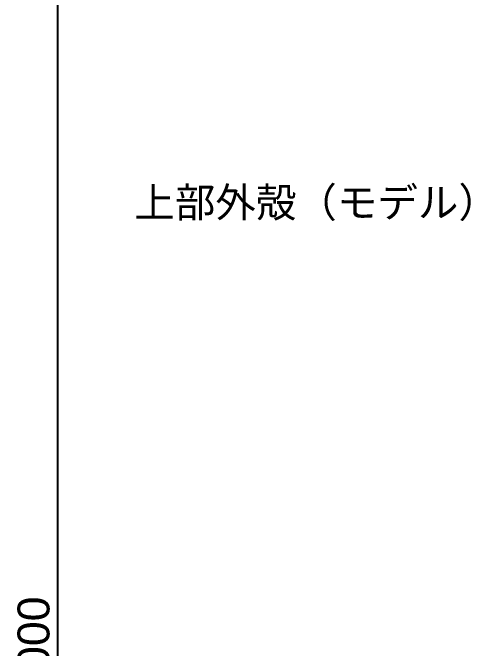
# Model space of a CAD drawing. Header units: millimetres. Extents: x -84906 to 117550, y -3000 to 338000.
# Drawn here: x -84906 to -23770, y 169478 to 252970 of the extents above; entities that cross this region are included whole.
import ezdxf
from ezdxf.enums import TextEntityAlignment as Align

# ---------------------------------------------------------------- set-up
doc = ezdxf.new("R2010")
doc.units = ezdxf.units.MM
doc.layers.add('D-STR-DIM', color=7, linetype='Continuous', lineweight=13)
doc.layers.add('D-STR-TXT', color=7, linetype='Continuous', lineweight=13)
doc.styles.add('OpenSansCondensed-Light', font='OpenSansCondensed-Light.ttf')
doc.styles.add('TOWER_UNICODE', font='Arial Unicode.ttf')
doc.dimstyles.new('EZDXF', dxfattribs={"dimtxt": 0.25, "dimasz": 0.175, "dimexe": 0.375, "dimexo": 0.125, "dimgap": 0.1, "dimtad": 1, "dimlfac": 100, "dimzin": 12, "dimdsep": 46, "dimtxsty": 'OpenSansCondensed-Light', "dimblk": 'ARCHTICK', "dimcen": 2.5, "dimazin": 3, "dimtfac": 0.5, "dimtmove": 2, "dimatfit": 3})

# ---------------------------------------------------------------- blocks, each defined once
blk = doc.blocks.new('_ARCHTICK')
at = {"color": 0, "linetype": 'BYBLOCK', "const_width": 0.15}
blk.add_lwpolyline([(-0.5, -0.5), (0.5, 0.5)], dxfattribs=at)

msp = doc.modelspace()

# ---------------------------------------------------------------- texts
at = {"layer": 'D-STR-TXT', "style": 'TOWER_UNICODE'}
msp.add_text('上部外殻（モデル）', height=3900, dxfattribs=at).set_placement((-45000, 228050), align=Align.MIDDLE_CENTER)

# ---------------------------------------------------------------- dimensions: what is measured, and where the dimension line sits
at = {"layer": 'D-STR-DIM'}
msp.add_linear_dim(base=(-79000, 0), p1=(0, 0), p2=(0, 333000), angle=90, dimstyle='EZDXF', override={"dimtxt": 4200, "dimasz": 1875, "dimexe": 1050, "dimexo": 900, "dimgap": 1050, "dimtad": 1, "dimdec": 0, "dimlfac": 1, "dimlunit": 2, "dimtxsty": 'TOWER_UNICODE', "dimclrd": 7, "dimclre": 7, "dimclrt": 7}, dxfattribs=at).render()

doc.saveas('drawing.dxf')
